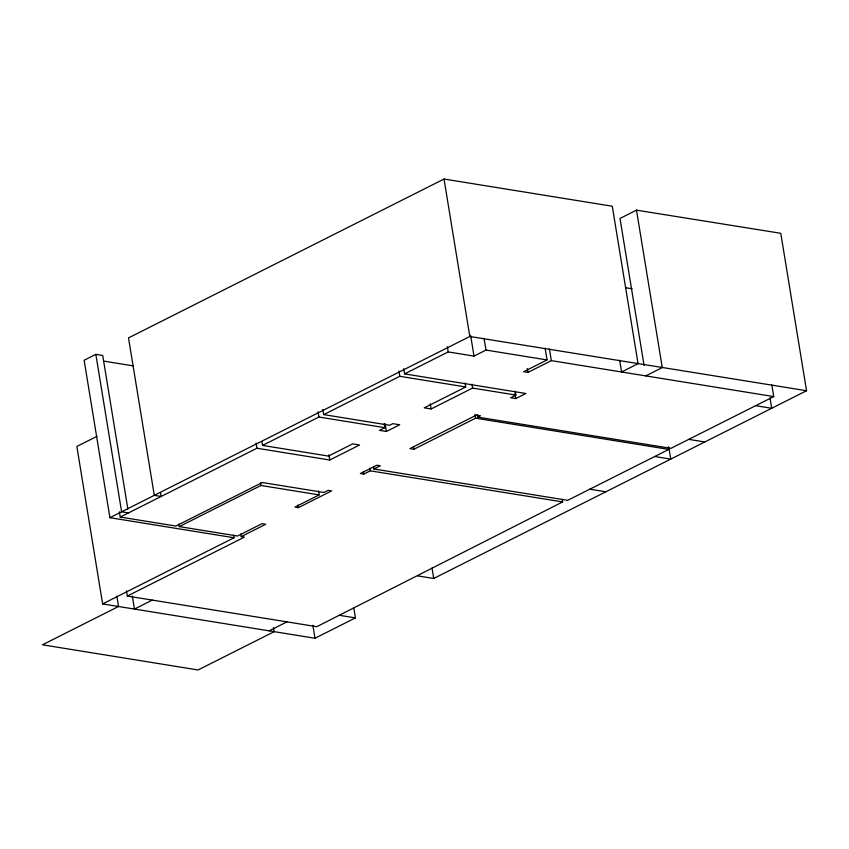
<?xml version="1.0" encoding="UTF-8"?>
<svg xmlns="http://www.w3.org/2000/svg" width="849" height="849" viewBox="0 0 849 849"><rect width="100%" height="100%" fill="white"/><g stroke="black" fill="none" stroke-linecap="round" stroke-linejoin="round"><path stroke-width="1.27" d="M126.48 590.862L127.329 596.062L316.762 626.689L562.632 501.929L562.208 499.329M127.859 509.007L102.718 355.466L95.841 354.351L84.136 360.252L109.914 517.688L234.037 537.757L233.613 535.157M619.653 360.273L621.564 371.979L638.066 363.68L612.278 206.233L444.016 179.033L128.507 337.902L154.295 495.349L161.172 496.463L160.535 492.558M96.966 436.344L76.845 446.478L102.623 603.926L314.99 638.257L355.423 617.892L353.725 607.481M417.676 575.877L433.722 578.466L806.55 390.731L780.772 233.295L636.495 210.149L620.003 218.448L644.083 365.484M109.914 517.688L469.805 336.48L806.55 390.731M119.401 511.862L120.25 517.062L256.939 448.24L329.752 460.009L359.541 445.003L352.664 443.889L328.457 456.083L262.532 445.417L261.895 441.522M262.532 445.417L318.927 417.029L384.852 427.684L384.215 423.778M322.864 409.409L323.713 414.609L399.794 376.298L465.73 386.964L465.093 383.058M403.731 368.689L404.591 373.889L448.219 351.921L474.018 356.092L485.989 350.064L547.043 359.934L545.122 348.228M178.874 524.003L179.309 526.603L260.972 485.479L319.16 494.893L318.524 490.987M384.852 427.684L379.535 430.358L386.412 431.472L399.72 424.776L392.832 423.662L389.649 425.275L323.713 414.609M465.73 386.964L424.224 407.86L431.112 408.963L472.606 388.067L515.895 395.072L515.247 391.166M547.043 359.934L523.631 371.724L527.929 372.414L551.341 360.634L773.736 396.579L771.815 384.873M515.895 395.072L510.567 397.746L515.725 398.584L525.839 393.49L404.591 373.889M102.623 603.926L234.037 537.757M319.16 494.893L294.953 507.076L298.392 507.638L331.651 490.892L328.202 490.34L323.947 492.484L262.32 482.519L175.86 526.051L120.25 517.062M373.518 466.398L373.942 468.998L380.32 465.783L376.882 465.231L360.39 473.53L363.828 474.092L370.291 470.834L562.632 501.929M477.318 414.514L477.743 417.114L480.407 415.777L476.395 415.119L409.887 448.612L413.898 449.259L475.62 418.186L668.81 449.418L668.386 446.807M240.798 534.01L241.222 536.621L265.695 524.289L261.97 523.695L237.497 536.016L179.309 526.603M127.329 596.062L244.374 537.13L241.222 536.621M152.268 600.094L134.439 609.073L132.317 596.051M645.781 375.895L662.273 367.596L636.495 210.149M269.133 630.839L286.951 621.861M668.81 449.418L567.716 500.326L373.942 468.998M773.736 396.579L670.943 448.346L477.743 417.114M625.575 287.737L632.102 288.787M755.652 405.684L771.699 408.284L770.001 397.873M688.762 439.368L704.819 441.958M103.525 361.08L133.272 365.887M654.717 456.518L670.763 459.107L668.853 447.402M589.79 489.204L605.846 491.804M128.507 512.913L121.619 511.798L95.841 354.351M339.377 615.302L355.423 617.892M549.42 348.918L551.341 360.634M527.293 368.508L527.929 372.414M514.876 393.374L515.725 398.584M484.068 338.358L485.989 350.064M470.601 335.27L474.018 356.092M444.016 179.033L469.805 336.48M471.97 384.173L472.606 388.067M474.973 414.28L475.62 418.186M447.359 346.721L448.219 351.921M430.252 403.763L431.112 408.963M413.474 446.659L413.898 449.259M432.024 568.055L433.722 578.466M398.945 371.098L399.794 376.298M385.138 423.662L386.412 431.472M369.867 468.234L370.291 470.834M363.404 471.492L363.828 474.092M328.903 454.799L329.752 460.009M318.078 411.818L318.927 417.029M297.967 505.038L298.392 507.638M312.857 625.246L314.99 638.257M256.09 443.029L256.939 448.24M260.547 482.879L260.972 485.479M273.537 627.751L274.185 631.656L198.093 669.967L42.45 644.805L118.531 606.494L116.833 596.083"/></g></svg>
